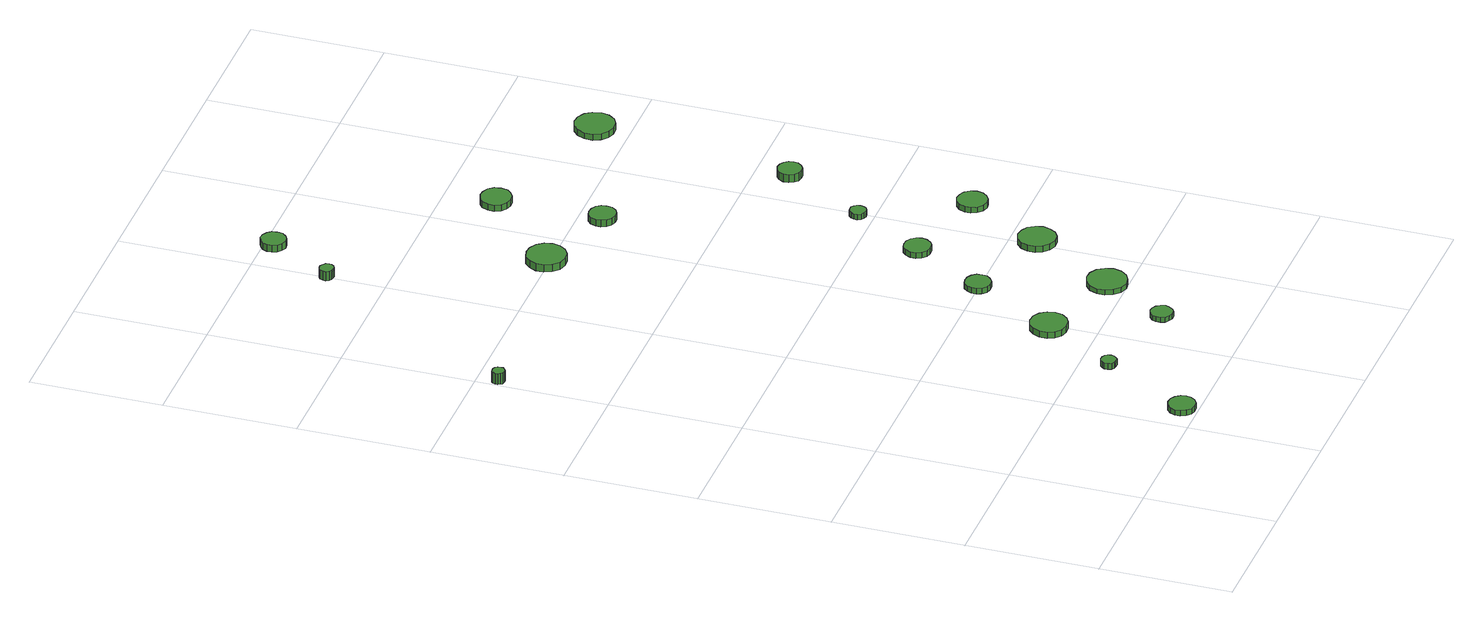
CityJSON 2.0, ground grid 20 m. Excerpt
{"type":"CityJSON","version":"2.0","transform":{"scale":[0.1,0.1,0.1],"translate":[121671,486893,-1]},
"CityObjects":{
"tree1":{"type":"SolitaryVegetationObject","attributes":{"function":"something"},"geometry":[{"type":"MultiSurface","lod":"1","boundaries":[[[0,1,2,3,4,5,6,7,8,9,10,11,12,13,14]],[[15,16,17,18,19,20,21,22,23,24,25,26,27,28,29]],[[0,29,28,1]],[[1,28,27,2]],[[2,27,26,3]],[[3,26,25,4]],[[4,25,24,5]],[[5,24,23,6]],[[6,23,22,7]],[[7,22,21,8]],[[8,21,20,9]],[[9,20,19,10]],[[10,19,18,11]],[[11,18,17,12]],[[12,17,16,13]],[[13,16,15,14]],[[14,15,29,0]]]}]},
"tree2":{"type":"SolitaryVegetationObject","attributes":{"function":"something"},"geometry":[{"type":"MultiSurface","lod":"1","boundaries":[[[30,31,32,33,34,35,36,37,38,39,40,41,42,43,44]],[[45,46,47,48,49,50,51,52,53,54,55,56,57,58,59]],[[30,59,58,31]],[[31,58,57,32]],[[32,57,56,33]],[[33,56,55,34]],[[34,55,54,35]],[[35,54,53,36]],[[36,53,52,37]],[[37,52,51,38]],[[38,51,50,39]],[[39,50,49,40]],[[40,49,48,41]],[[41,48,47,42]],[[42,47,46,43]],[[43,46,45,44]],[[44,45,59,30]]]}]},
"tree3":{"type":"SolitaryVegetationObject","attributes":{"function":"something"},"geometry":[{"type":"MultiSurface","lod":"1","boundaries":[[[60,61,62,63,64,65,66,67,68,69,70,71,72,73,74]],[[75,76,77,78,79,80,81,82,83,84,85,86,87,88,89]],[[60,89,88,61]],[[61,88,87,62]],[[62,87,86,63]],[[63,86,85,64]],[[64,85,84,65]],[[65,84,83,66]],[[66,83,82,67]],[[67,82,81,68]],[[68,81,80,69]],[[69,80,79,70]],[[70,79,78,71]],[[71,78,77,72]],[[72,77,76,73]],[[73,76,75,74]],[[74,75,89,60]]]}]},
"tree4":{"type":"SolitaryVegetationObject","attributes":{"function":"something"},"geometry":[{"type":"MultiSurface","lod":"1","boundaries":[[[90,91,92,93,94,95,96,97,98,99,100,101,102,103,104]],[[105,106,107,108,109,110,111,112,113,114,115,116,117,118,119]],[[90,119,118,91]],[[91,118,117,92]],[[92,117,116,93]],[[93,116,115,94]],[[94,115,114,95]],[[95,114,113,96]],[[96,113,112,97]],[[97,112,111,98]],[[98,111,110,99]],[[99,110,109,100]],[[100,109,108,101]],[[101,108,107,102]],[[102,107,106,103]],[[103,106,105,104]],[[104,105,119,90]]]}]},
"tree5":{"type":"SolitaryVegetationObject","attributes":{"function":"something"},"geometry":[{"type":"MultiSurface","lod":"1","boundaries":[[[120,121,122,123,124,125,126,127,128,129,130,131,132,133,134]],[[135,136,137,138,139,140,141,142,143,144,145,146,147,148,149]],[[120,149,148,121]],[[121,148,147,122]],[[122,147,146,123]],[[123,146,145,124]],[[124,145,144,125]],[[125,144,143,126]],[[126,143,142,127]],[[127,142,141,128]],[[128,141,140,129]],[[129,140,139,130]],[[130,139,138,131]],[[131,138,137,132]],[[132,137,136,133]],[[133,136,135,134]],[[134,135,149,120]]]}]},
"tree6":{"type":"SolitaryVegetationObject","attributes":{"function":"something"},"geometry":[{"type":"MultiSurface","lod":"1","boundaries":[[[150,151,152,153,154,155,156,157,158,159,160,161,162,163,164]],[[165,166,167,168,169,170,171,172,173,174,175,176,177,178,179]],[[150,179,178,151]],[[151,178,177,152]],[[152,177,176,153]],[[153,176,175,154]],[[154,175,174,155]],[[155,174,173,156]],[[156,173,172,157]],[[157,172,171,158]],[[158,171,170,159]],[[159,170,169,160]],[[160,169,168,161]],[[161,168,167,162]],[[162,167,166,163]],[[163,166,165,164]],[[164,165,179,150]]]}]},
"tree7":{"type":"SolitaryVegetationObject","attributes":{"function":"something"},"geometry":[{"type":"MultiSurface","lod":"1","boundaries":[[[180,181,182,183,184,185,186,187,188,189,190,191,192,193,194]],[[195,196,197,198,199,200,201,202,203,204,205,206,207,208,209]],[[180,209,208,181]],[[181,208,207,182]],[[182,207,206,183]],[[183,206,205,184]],[[184,205,204,185]],[[185,204,203,186]],[[186,203,202,187]],[[187,202,201,188]],[[188,201,200,189]],[[189,200,199,190]],[[190,199,198,191]],[[191,198,197,192]],[[192,197,196,193]],[[193,196,195,194]],[[194,195,209,180]]]}]},
"tree8":{"type":"SolitaryVegetationObject","attributes":{"function":"something"},"geometry":[{"type":"MultiSurface","lod":"1","boundaries":[[[210,211,212,213,214,215,216,217,218,219,220,221,222,223,224]],[[225,226,227,228,229,230,231,232,233,234,235,236,237,238,239]],[[210,239,238,211]],[[211,238,237,212]],[[212,237,236,213]],[[213,236,235,214]],[[214,235,234,215]],[[215,234,233,216]],[[216,233,232,217]],[[217,232,231,218]],[[218,231,230,219]],[[219,230,229,220]],[[220,229,228,221]],[[221,228,227,222]],[[222,227,226,223]],[[223,226,225,224]],[[224,225,239,210]]]}]},
"tree9":{"type":"SolitaryVegetationObject","attributes":{"function":"something"},"geometry":[{"type":"MultiSurface","lod":"1","boundaries":[[[240,241,242,243,244,245,246,247,248,249,250,251,252,253,254]],[[255,256,257,258,259,260,261,262,263,264,265,266,267,268,269]],[[240,269,268,241]],[[241,268,267,242]],[[242,267,266,243]],[[243,266,265,244]],[[244,265,264,245]],[[245,264,263,246]],[[246,263,262,247]],[[247,262,261,248]],[[248,261,260,249]],[[249,260,259,250]],[[250,259,258,251]],[[251,258,257,252]],[[252,257,256,253]],[[253,256,255,254]],[[254,255,269,240]]]}]},
"tree10":{"type":"SolitaryVegetationObject","attributes":{"function":"something"},"geometry":[{"type":"MultiSurface","lod":"1","boundaries":[[[270,271,272,273,274,275,276,277,278,279,280,281,282,283,284]],[[285,286,287,288,289,290,291,292,293,294,295,296,297,298,299]],[[270,299,298,271]],[[271,298,297,272]],[[272,297,296,273]],[[273,296,295,274]],[[274,295,294,275]],[[275,294,293,276]],[[276,293,292,277]],[[277,292,291,278]],[[278,291,290,279]],[[279,290,289,280]],[[280,289,288,281]],[[281,288,287,282]],[[282,287,286,283]],[[283,286,285,284]],[[284,285,299,270]]]}]},
"tree11":{"type":"SolitaryVegetationObject","attributes":{"function":"something"},"geometry":[{"type":"MultiSurface","lod":"1","boundaries":[[[300,301,302,303,304,305,306,307,308,309,310,311,312,313,314]],[[315,316,317,318,319,320,321,322,323,324,325,326,327,328,329]],[[300,329,328,301]],[[301,328,327,302]],[[302,327,326,303]],[[303,326,325,304]],[[304,325,324,305]],[[305,324,323,306]],[[306,323,322,307]],[[307,322,321,308]],[[308,321,320,309]],[[309,320,319,310]],[[310,319,318,311]],[[311,318,317,312]],[[312,317,316,313]],[[313,316,315,314]],[[314,315,329,300]]]}]},
"tree12":{"type":"SolitaryVegetationObject","attributes":{"function":"something"},"geometry":[{"type":"MultiSurface","lod":"1","boundaries":[[[330,331,332,333,334,335,336,337,338,339,340,341,342,343,344]],[[345,346,347,348,349,350,351,352,353,354,355,356,357,358,359]],[[330,359,358,331]],[[331,358,357,332]],[[332,357,356,333]],[[333,356,355,334]],[[334,355,354,335]],[[335,354,353,336]],[[336,353,352,337]],[[337,352,351,338]],[[338,351,350,339]],[[339,350,349,340]],[[340,349,348,341]],[[341,348,347,342]],[[342,347,346,343]],[[343,346,345,344]],[[344,345,359,330]]]}]},
"tree13":{"type":"SolitaryVegetationObject","attributes":{"function":"something"},"geometry":[{"type":"MultiSurface","lod":"1","boundaries":[[[360,361,362,363,364,365,366,367,368,369,370,371,372,373,374]],[[375,376,377,378,379,380,381,382,383,384,385,386,387,388,389]],[[360,389,388,361]],[[361,388,387,362]],[[362,387,386,363]],[[363,386,385,364]],[[364,385,384,365]],[[365,384,383,366]],[[366,383,382,367]],[[367,382,381,368]],[[368,381,380,369]],[[369,380,379,370]],[[370,379,378,371]],[[371,378,377,372]],[[372,377,376,373]],[[373,376,375,374]],[[374,375,389,360]]]}]},
"tree14":{"type":"SolitaryVegetationObject","attributes":{"function":"something"},"geometry":[{"type":"MultiSurface","lod":"1","boundaries":[[[390,391,392,393,394,395,396,397,398,399,400,401,402,403,404]],[[405,406,407,408,409,410,411,412,413,414,415,416,417,418,419]],[[390,419,418,391]],[[391,418,417,392]],[[392,417,416,393]],[[393,416,415,394]],[[394,415,414,395]],[[395,414,413,396]],[[396,413,412,397]],[[397,412,411,398]],[[398,411,410,399]],[[399,410,409,400]],[[400,409,408,401]],[[401,408,407,402]],[[402,407,406,403]],[[403,406,405,404]],[[404,405,419,390]]]}]},
"tree15":{"type":"SolitaryVegetationObject","attributes":{"function":"something"},"geometry":[{"type":"MultiSurface","lod":"1","boundaries":[[[420,421,422,423,424,425,426,427,428,429,430,431,432,433,434]],[[435,436,437,438,439,440,441,442,443,444,445,446,447,448,449]],[[420,449,448,421]],[[421,448,447,422]],[[422,447,446,423]],[[423,446,445,424]],[[424,445,444,425]],[[425,444,443,426]],[[426,443,442,427]],[[427,442,441,428]],[[428,441,440,429]],[[429,440,439,430]],[[430,439,438,431]],[[431,438,437,432]],[[432,437,436,433]],[[433,436,435,434]],[[434,435,449,420]]]}]},
"tree16":{"type":"SolitaryVegetationObject","attributes":{"function":"something"},"geometry":[{"type":"MultiSurface","lod":"1","boundaries":[[[450,451,452,453,454,455,456,457,458,459,460,461,462,463,464]],[[465,466,467,468,469,470,471,472,473,474,475,476,477,478,479]],[[450,479,478,451]],[[451,478,477,452]],[[452,477,476,453]],[[453,476,475,454]],[[454,475,474,455]],[[455,474,473,456]],[[456,473,472,457]],[[457,472,471,458]],[[458,471,470,459]],[[459,470,469,460]],[[460,469,468,461]],[[461,468,467,462]],[[462,467,466,463]],[[463,466,465,464]],[[464,465,479,450]]]}]},
"tree17":{"type":"SolitaryVegetationObject","attributes":{"function":"something"}},
"tree18":{"type":"SolitaryVegetationObject","attributes":{"function":"something"},"geometry":[{"type":"MultiSurface","lod":"1","boundaries":[[[480,481,482,483,484,485,486,487,488,489,490,491,492,493,494]],[[495,496,497,498,499,500,501,502,503,504,505,506,507,508,509]],[[480,509,508,481]],[[481,508,507,482]],[[482,507,506,483]],[[483,506,505,484]],[[484,505,504,485]],[[485,504,503,486]],[[486,503,502,487]],[[487,502,501,488]],[[488,501,500,489]],[[489,500,499,490]],[[490,499,498,491]],[[491,498,497,492]],[[492,497,496,493]],[[493,496,495,494]],[[494,495,509,480]]]}]},
"tree19":{"type":"SolitaryVegetationObject","attributes":{"function":"something"},"geometry":[{"type":"MultiSurface","lod":"1","boundaries":[[[510,511,512,513,514,515,516,517,518,519,520,521,522,523,524]],[[525,526,527,528,529,530,531,532,533,534,535,536,537,538,539]],[[510,539,538,511]],[[511,538,537,512]],[[512,537,536,513]],[[513,536,535,514]],[[514,535,534,515]],[[515,534,533,516]],[[516,533,532,517]],[[517,532,531,518]],[[518,531,530,519]],[[519,530,529,520]],[[520,529,528,521]],[[521,528,527,522]],[[522,527,526,523]],[[523,526,525,524]],[[524,525,539,510]]]}]}
},
"vertices":[
[266,23,16],[264,31,16],[259,38,16],[252,42,16],[243,43,16],[235,41,16],[229,35,16],[225,27,16],[225,19,16],[229,11,16],[235,5,16],[243,3,16],[252,4,16],[259,8,16],[264,15,16],[264,15,7],[259,8,7],[252,4,7],[243,3,7],[235,5,7],[229,11,7],[225,19,7],[225,27,7],[229,35,7],[235,41,7],[243,43,7],[252,42,7],[259,38,7],[264,31,7],[266,23,7],
[20,968,24],[20,972,24],[17,975,24],[14,977,24],[10,977,24],[6,976,24],[4,974,24],[2,970,24],[2,966,24],[4,963,24],[6,960,24],[10,959,24],[14,959,24],[17,961,24],[20,964,24],[20,964,6],[17,961,6],[14,959,6],[10,959,6],[6,960,6],[4,963,6],[2,966,6],[2,970,6],[4,974,6],[6,976,6],[10,977,6],[14,977,6],[17,975,6],[20,972,6],[20,968,6],
[335,158,17],[334,163,17],[331,167,17],[327,169,17],[322,170,17],[317,168,17],[314,165,17],[312,161,17],[312,156,17],[314,151,17],[317,148,17],[322,147,17],[327,147,17],[331,150,17],[334,154,17],[334,154,7],[331,150,7],[327,147,7],[322,147,7],[317,148,7],[314,151,7],[312,156,7],[312,161,7],[314,165,7],[317,168,7],[322,170,7],[327,169,7],[331,167,7],[334,163,7],[335,158,7],
[419,270,17],[417,281,17],[410,291,17],[400,297,17],[388,298,17],[377,294,17],[369,286,17],[364,276,17],[364,264,17],[369,254,17],[377,246,17],[388,243,17],[400,244,17],[410,250,17],[417,259,17],[417,259,7],[410,250,7],[400,244,7],[388,243,7],[377,246,7],[369,254,7],[364,264,7],[364,276,7],[369,286,7],[377,294,7],[388,298,7],[400,297,7],[410,291,7],[417,281,7],[419,270,7],
[489,128,15],[487,135,15],[483,141,15],[477,144,15],[470,145,15],[464,143,15],[458,138,15],[456,132,15],[456,125,15],[458,118,15],[464,114,15],[470,112,15],[477,112,15],[483,116,15],[487,122,15],[487,122,7],[483,116,7],[477,112,7],[470,112,7],[464,114,7],[458,118,7],[456,125,7],[456,132,7],[458,138,7],[464,143,7],[470,145,7],[477,144,7],[483,141,7],[487,135,7],[489,128,7],
[484,401,16],[483,409,16],[478,415,16],[471,419,16],[463,420,16],[455,418,16],[449,412,16],[446,405,16],[446,397,16],[449,390,16],[455,384,16],[463,382,16],[471,382,16],[478,387,16],[483,393,16],[483,393,7],[478,387,7],[471,382,7],[463,382,7],[455,384,7],[449,390,7],[446,397,7],[446,405,7],[449,412,7],[455,418,7],[463,420,7],[471,419,7],[478,415,7],[483,409,7],[484,401,7],
[211,1287,22],[210,1292,22],[207,1295,22],[203,1298,22],[199,1298,22],[195,1297,22],[191,1294,22],[189,1290,22],[189,1285,22],[191,1281,22],[195,1278,22],[199,1277,22],[203,1277,22],[207,1279,22],[210,1283,22],[210,1283,7],[207,1279,7],[203,1277,7],[199,1277,7],[195,1278,7],[191,1281,7],[189,1285,7],[189,1290,7],[191,1294,7],[195,1297,7],[199,1298,7],[203,1298,7],[207,1295,7],[210,1292,7],[211,1287,7],
[560,229,15],[557,241,15],[550,252,15],[539,258,15],[527,259,15],[515,255,15],[506,247,15],[501,235,15],[501,223,15],[506,212,15],[515,203,15],[527,199,15],[539,201,15],[550,207,15],[557,217,15],[557,217,7],[550,207,7],[539,201,7],[527,199,7],[515,203,7],[506,212,7],[501,223,7],[501,235,7],[506,247,7],[515,255,7],[527,259,7],[539,258,7],[550,252,7],[557,241,7],[560,229,7],
[369,1005,18],[366,1017,18],[359,1027,18],[348,1033,18],[336,1034,18],[324,1031,18],[315,1022,18],[310,1011,18],[310,999,18],[315,988,18],[324,979,18],[336,976,18],[348,977,18],[359,983,18],[366,993,18],[366,993,6],[359,983,6],[348,977,6],[336,976,6],[324,979,6],[315,988,6],[310,999,6],[310,1011,6],[315,1022,6],[324,1031,6],[336,1034,6],[348,1033,6],[359,1027,6],[366,1017,6],[369,1005,6],
[275,1386,18],[274,1394,18],[269,1400,18],[262,1404,18],[254,1405,18],[247,1402,18],[241,1397,18],[238,1390,18],[238,1382,18],[241,1375,18],[247,1370,18],[254,1367,18],[262,1368,18],[269,1372,18],[274,1378,18],[274,1378,7],[269,1372,7],[262,1368,7],[254,1367,7],[247,1370,7],[241,1375,7],[238,1382,7],[238,1390,7],[241,1397,7],[247,1402,7],[254,1405,7],[262,1404,7],[269,1400,7],[274,1394,7],[275,1386,7],
[551,513,16],[549,521,16],[544,528,16],[537,532,16],[528,533,16],[520,531,16],[514,525,16],[510,517,16],[510,509,16],[514,501,16],[520,495,16],[528,493,16],[537,494,16],[544,498,16],[549,505,16],[549,505,7],[544,498,7],[537,494,7],[528,493,7],[520,495,7],[514,501,7],[510,509,7],[510,517,7],[514,525,7],[520,531,7],[528,533,7],[537,532,7],[544,528,7],[549,521,7],[551,513,7],
[633,359,17],[630,370,17],[624,380,17],[614,385,17],[602,387,17],[591,383,17],[583,375,17],[578,365,17],[578,353,17],[583,343,17],[591,335,17],[602,331,17],[614,332,17],[624,338,17],[630,348,17],[630,348,7],[624,338,7],[614,332,7],[602,331,7],[591,335,7],[583,343,7],[578,353,7],[578,365,7],[583,375,7],[591,383,7],[602,387,7],[614,385,7],[624,380,7],[630,370,7],[633,359,7],
[492,965,16],[491,973,16],[486,980,16],[478,984,16],[470,985,16],[462,983,16],[456,977,16],[453,969,16],[453,961,16],[456,953,16],[462,948,16],[470,945,16],[478,946,16],[486,950,16],[491,957,16],[491,957,5],[486,950,5],[478,946,5],[470,945,5],[462,948,5],[456,953,5],[453,961,5],[453,969,5],[456,977,5],[462,983,5],[470,985,5],[478,984,5],[486,980,5],[491,973,5],[492,965,5],
[608,624,15],[607,629,15],[604,633,15],[600,636,15],[595,636,15],[590,635,15],[586,631,15],[584,626,15],[584,621,15],[586,616,15],[590,613,15],[595,611,15],[600,612,15],[604,614,15],[607,619,15],[607,619,6],[604,614,6],[600,612,6],[595,611,6],[590,613,6],[586,616,6],[584,621,6],[584,626,6],[586,631,6],[590,635,6],[595,636,6],[600,636,6],[604,633,6],[607,629,6],[608,624,6],
[489,1122,17],[487,1132,17],[481,1140,17],[472,1144,17],[463,1145,17],[453,1142,17],[446,1136,17],[442,1127,17],[442,1117,17],[446,1108,17],[453,1102,17],[463,1099,17],[472,1100,17],[481,1105,17],[487,1112,17],[487,1112,7],[481,1105,7],[472,1100,7],[463,1099,7],[453,1102,7],[446,1108,7],[442,1117,7],[442,1127,7],[446,1136,7],[453,1142,7],[463,1145,7],[472,1144,7],[481,1140,7],[487,1132,7],[489,1122,7],
[697,479,15],[695,488,15],[689,496,15],[681,500,15],[672,501,15],[663,498,15],[656,492,15],[652,483,15],[652,474,15],[656,465,15],[663,459,15],[672,456,15],[681,457,15],[689,462,15],[695,469,15],[695,469,6],[689,462,6],[681,457,6],[672,456,6],[663,459,6],[656,465,6],[652,474,6],[652,483,6],[656,492,6],[663,498,6],[672,501,6],[681,500,6],[689,496,6],[695,488,6],[697,479,6],
[684,749,19],[683,756,19],[678,762,19],[672,766,19],[664,767,19],[657,765,19],[652,760,19],[648,753,19],[648,745,19],[652,738,19],[657,733,19],[664,731,19],[672,732,19],[678,736,19],[683,742,19],[683,742,6],[678,736,6],[672,732,6],[664,731,6],[657,733,6],[652,738,6],[648,745,6],[648,753,6],[652,760,6],[657,765,6],[664,767,6],[672,766,6],[678,762,6],[683,756,6],[684,749,6],
[728,1051,16],[725,1064,16],[718,1074,16],[707,1080,16],[695,1081,16],[683,1077,16],[674,1069,16],[669,1058,16],[669,1045,16],[674,1034,16],[683,1026,16],[695,1022,16],[707,1023,16],[718,1029,16],[725,1039,16],[725,1039,6],[718,1029,6],[707,1023,6],[695,1022,6],[683,1026,6],[674,1034,6],[669,1045,6],[669,1058,6],[674,1069,6],[683,1077,6],[695,1081,6],[707,1080,6],[718,1074,6],[725,1064,6],[728,1051,6]
]}
